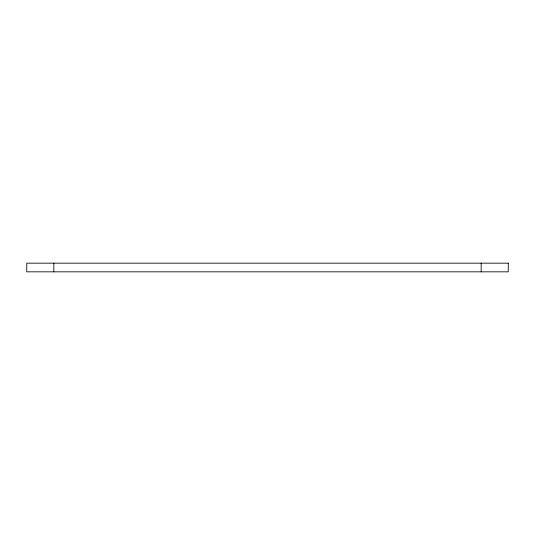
<?xml version="1.0" encoding="UTF-8"?>
<svg xmlns="http://www.w3.org/2000/svg" width="535" height="535" viewBox="0 0 535 535"><rect width="100%" height="100%" fill="white"/><g stroke="black" fill="none" stroke-linecap="round" stroke-linejoin="round"><path stroke-width="0.8" d="M481.172 263.166L481.172 271.834M53.828 263.166L53.828 271.834M508.25 263.166L26.75 263.166L26.75 271.834L508.25 271.834L508.25 263.166"/></g></svg>
